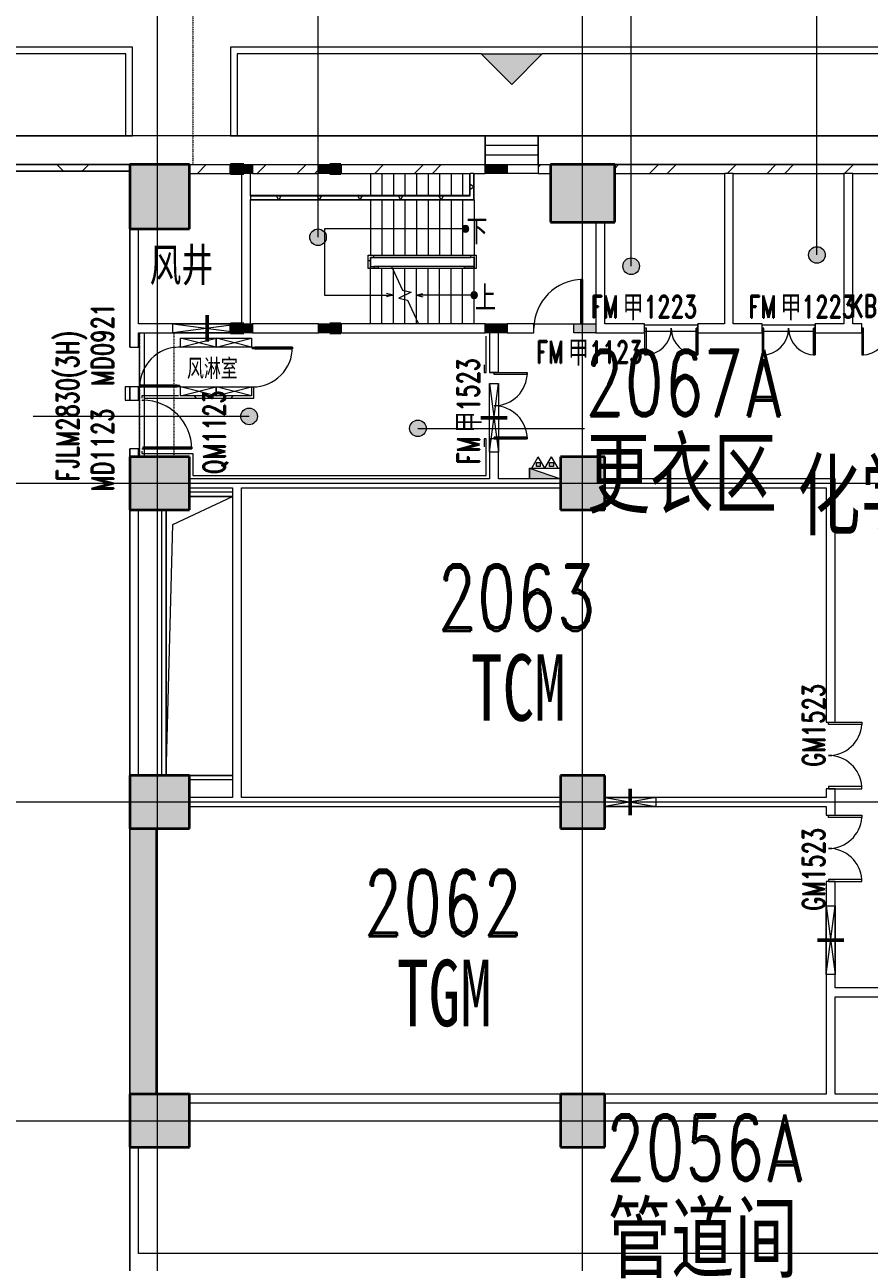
# Model space of a CAD drawing. Header units: millimetres. Extents: x -172041 to 399210, y -31706 to 192400.
# Drawn here: x 241807 to 260870, y 133601 to 161558 of the extents above; entities that cross this region are included whole.
import ezdxf

# ---------------------------------------------------------------- set-up
doc = ezdxf.new("R2010")
doc.units = ezdxf.units.MM
for name, pattern in [('1_1', [2, 1, -1]), ('Dash', [6.35, 3.175, -3.175]), ('划线 1mm', [2, 1, -1]), ('架空线', [3.97, 2.38, -1.59]), ('轴网线', [22.04, 18.38, -1.83, 0, -1.83])]:
    doc.linetypes.add(name, pattern=pattern)
doc.layers.get('0').update_dxf_attribs({"color": 8})
for name, color, linetype, lineweight in [('A-ANNO-NOTE', 8, 'Continuous', 5), ('A-AREA-IDEN', 8, 'Continuous', 9), ('A-DETL', 8, 'Continuous', 18), ('A-DETL-GENF', 8, 'Continuous', 18), ('A-DOOR', 8, 'Continuous', 5), ('A-DOOR-IDEN', 8, 'Continuous', 9), ('A-DOOR-OPNG', 8, 'Continuous', 5), ('A-FLOR', 8, 'Continuous', 5), ('A-FLOR-HRAL', 8, 'Continuous', 5), ('A-GENM', 8, 'Continuous', 5), ('A-GLAZ', 8, 'Continuous', 5), ('A-WALL', 8, 'Continuous', 5), ('A-WALL-FNSH', 8, 'Continuous', 9), ('A-WALL-PATT', 8, 'Continuous', 9), ('G-ANNO-TEXT', 8, 'Continuous', 9), ('I-FURN', 8, 'Continuous', 5), ('M-EQPM', 8, 'Continuous', 5), ('Q-CASE', 8, '1_1', 5), ('S-COLS', 8, 'Continuous', 5), ('S-GRID', 8, 'Continuous', 9), ('S-STRS', 8, 'Continuous', 5), ('S-STRS-MBND', 8, 'Continuous', 5)]:
    doc.layers.add(name, color=color, linetype=linetype, lineweight=lineweight)
doc.styles.add('RomanD', font='romand__.ttf', dxfattribs={"width": 0.7, "height": 1500})
doc.styles.add('RomanD_4', font='romand__.ttf', dxfattribs={"width": 0.7, "height": 500})
doc.styles.add('仿宋', font='', dxfattribs={"width": 0.7, "height": 500})
doc.styles.add('仿宋_2', font='', dxfattribs={"width": 0.7, "height": 1500})
doc.styles.add('仿宋_6', font='', dxfattribs={"width": 0.7, "height": 750})
doc.styles.add('仿宋_8', font='', dxfattribs={"width": 0.7, "height": 400})
doc.styles.add('微软雅黑', font='Microsoft YaHei.ttf', dxfattribs={"width": 0.7, "height": 500})
doc.styles.get('仿宋').set_extended_font_data('FangSong')
doc.styles.get('仿宋_2').set_extended_font_data('FangSong')
doc.styles.get('仿宋_6').set_extended_font_data('FangSong')
doc.styles.get('仿宋_8').set_extended_font_data('FangSong')
pattern_1 = [(45, (-5e-09, 2e-10), (-1060.66, 1060.66), []), (135, (-5e-09, 2e-10), (-1060.66, -1060.66), [])]

# ---------------------------------------------------------------- blocks, each defined once
blk = doc.blocks.new('砼_柱_矩形 - 1000X1200-501527-LAY-2F-1_500-A')
at = {"layer": 'S-COLS', "lineweight": 15, "true_color": 0xc0c0c0}
blk.add_hatch(color=9, dxfattribs=at).paths.add_polyline_path([(-500, -600), (500, -600), (500, 600), (-500, 600), (-500, -100)], flags=0)
at = {"layer": 'S-COLS', "color": 7, "lineweight": 35}
for p, q in [((500, 600), (-500, 600)), ((-500, 600), (-500, -600)), ((500, -600), (500, 600)), ((-500, -600), (500, -600))]:
    blk.add_line(p, q, dxfattribs=at)
blk = doc.blocks.new('X-ST-F3-02-C-001_HLP2_rvt-1-LAY-2F-1_500-A')
at = {"layer": 'S-COLS', "true_color": 0xc0c0c0}
for points in [[(245525, 156950), (245525, 158400), (244175, 158400), (244175, 156950), (244661, 156950)], [(246700, 158200), (246750, 158200), (246750, 158400), (246450, 158400), (246450, 158200)], [(248940, 158200), (248940, 158400), (248690, 158400), (248690, 158200)], [(253675, 157100), (255125, 157100), (255125, 158400), (253675, 158400), (253675, 157480)], [(246450, 154600), (246750, 154600), (246750, 154800), (246450, 154800), (246450, 154764)], [(248690, 154600), (248940, 154600), (248940, 154800), (248690, 154800), (248690, 154734)], [(244175, 150600), (245525, 150600), (245525, 151800), (244175, 151800), (244175, 151324)], [(253900, 150600), (254900, 150600), (254900, 151800), (253900, 151800), (253900, 151100)], [(245525, 143400), (245525, 144600), (244175, 144600), (244175, 143400), (245000, 143400)], [(244175, 136200), (245525, 136200), (245525, 137400), (244175, 137400)]]:
    blk.add_hatch(color=9, dxfattribs=at).paths.add_polyline_path(points, flags=0)
at = {"layer": 'S-COLS', "true_color": 0x808080}
for points in [[(246750, 158200), (246950, 158202), (246950, 158400), (246750, 158400), (246750, 158212)], [(248690, 158200), (248690, 158400), (248440, 158400), (248440, 158200)], [(252450, 158200), (252450, 158400), (252200, 158400), (252200, 158200)], [(252700, 158200), (252700, 158400), (252450, 158400), (252450, 158200)], [(246803, 154600), (246950, 154600), (246950, 154800), (246750, 154800), (246750, 154600)], [(248690, 154600), (248690, 154800), (248440, 154800), (248440, 154600)], [(252450, 154600), (252450, 154800), (252200, 154800), (252200, 154600), (252300, 154600)], [(252450, 154600), (252700, 154600), (252700, 154800), (252450, 154800), (252450, 154630)], [(254200, 154600), (254700, 154600), (254700, 154800), (254200, 154800), (254200, 154656)]]:
    blk.add_hatch(color=8, dxfattribs=at).paths.add_polyline_path(points, flags=0)
at = {"layer": 'S-COLS', "color": 7, "lineweight": 35}
for p, q in [((245525, 158400), (244175, 158400)), ((244175, 158400), (244175, 156950)), ((245525, 156950), (245525, 158400)), ((246750, 158400), (246450, 158400)), ((246450, 158400), (246450, 158200)), ((246750, 158200), (246750, 158400)), ((248940, 158400), (248690, 158400)), ((248690, 158400), (248690, 158200)), ((248940, 158200), (248940, 158400)), ((255125, 158400), (253675, 158400)), ((253675, 158400), (253675, 157100)), ((255125, 157100), (255125, 158400)), ((246450, 158200), (246750, 158200)), ((248690, 158200), (248940, 158200)), ((244175, 156950), (245525, 156950)), ((253675, 157100), (255125, 157100)), ((246750, 154800), (246450, 154800)), ((246450, 154800), (246450, 154600)), ((246750, 154600), (246750, 154800)), ((248940, 154800), (248690, 154800)), ((248690, 154800), (248690, 154600)), ((248940, 154600), (248940, 154800)), ((246450, 154600), (246750, 154600)), ((248690, 154600), (248940, 154600)), ((245525, 151800), (244175, 151800)), ((244175, 151800), (244175, 150600)), ((245525, 150600), (245525, 151800)), ((254900, 151800), (253900, 151800)), ((253900, 151800), (253900, 150600)), ((254900, 150600), (254900, 151800)), ((244175, 150600), (245525, 150600)), ((253900, 150600), (254900, 150600)), ((245525, 144600), (244175, 144600)), ((244175, 144600), (244175, 143400)), ((245525, 143400), (245525, 144600)), ((244175, 143400), (245525, 143400)), ((245525, 137400), (244175, 137400)), ((244175, 137400), (244175, 136200)), ((245525, 136200), (245525, 137400)), ((244175, 136200), (245525, 136200))]:
    blk.add_line(p, q, dxfattribs=at)
at = {"layer": 'S-COLS', "color": 7, "lineweight": 15}
for p, q in [((246750, 158400), (246950, 158400)), ((246950, 158400), (246950, 158200)), ((248440, 158400), (248690, 158400)), ((248440, 158200), (248440, 158400)), ((252200, 158200), (252200, 158400)), ((252200, 158400), (252450, 158400)), ((252450, 158400), (252700, 158400)), ((252450, 158200), (252450, 158400)), ((252700, 158400), (252700, 158200)), ((246950, 158200), (246750, 158200)), ((248690, 158200), (248440, 158200)), ((252450, 158200), (252200, 158200)), ((252700, 158200), (252450, 158200)), ((246750, 154800), (246950, 154800)), ((246950, 154800), (246950, 154600)), ((248440, 154800), (248690, 154800)), ((248440, 154600), (248440, 154800)), ((252200, 154600), (252200, 154800)), ((252200, 154800), (252450, 154800)), ((252450, 154800), (252700, 154800)), ((252450, 154600), (252450, 154800)), ((252700, 154800), (252700, 154600)), ((254200, 154800), (254700, 154800)), ((254200, 154600), (254200, 154800)), ((254700, 154800), (254700, 154600)), ((246950, 154600), (246750, 154600)), ((248690, 154600), (248440, 154600)), ((252450, 154600), (252200, 154600)), ((252700, 154600), (252450, 154600)), ((254700, 154600), (254200, 154600))]:
    blk.add_line(p, q, dxfattribs=at)
at = {"lineweight": 15}
for p in [(254400, 144000), (254400, 136800)]:
    blk.add_blockref('砼_柱_矩形 - 1000X1200-501527-LAY-2F-1_500-A', p, dxfattribs=at)
blk = doc.blocks.new('栏杆扶手 - 栏杆扶手-1430946-LAY-2F-1_500-A')
at = {"layer": 'A-FLOR-HRAL', "lineweight": 15}
for p, q in [((250087, 156100), (249787, 156100)), ((250110, 156050), (249787, 156050))]:
    blk.add_line(p, q, dxfattribs=at)
blk = doc.blocks.new('顶部扶栏类型 - 顶部扶栏_内部_-1430954-LAY-2F-1_500-A')
at = {"layer": 'A-FLOR-HRAL', "lineweight": 15}
for p, q in [((249560, 156225), (249560, 156350)), ((249560, 156350), (249685, 156350)), ((249610, 156300), (249610, 156225)), ((249685, 156300), (249610, 156300)), ((249685, 156300), (249685, 156350)), ((249685, 156350), (251875, 156350)), ((251875, 156300), (249685, 156300)), ((251875, 156300), (251875, 156350)), ((251875, 156350), (252000, 156350)), ((251950, 156300), (251875, 156300)), ((251950, 156225), (251950, 156300)), ((252000, 156350), (252000, 156225)), ((249560, 156175), (249560, 156225)), ((249610, 156225), (249560, 156225)), ((249560, 156050), (249560, 156175)), ((249685, 156050), (249560, 156050)), ((249610, 156225), (249610, 156175)), ((249610, 156175), (249610, 156100)), ((249610, 156100), (249685, 156100)), ((249685, 156100), (249787, 156100)), ((249685, 156100), (249685, 156050)), ((249787, 156050), (249685, 156050)), ((249787, 156100), (249787, 156050)), ((251950, 156100), (251950, 156225)), ((252000, 156050), (251950, 156050)), ((252000, 156225), (252000, 156050))]:
    blk.add_line(p, q, dxfattribs=at)
blk = doc.blocks.new('顶部扶栏类型 - 顶部扶栏_内部_-V31-LAY-2F-1_500-A')
at = {"layer": 'A-FLOR-HRAL', "lineweight": 15}
for p, q in [((249560, 156350), (249685, 156350)), ((249560, 156225), (249560, 156350)), ((249610, 156300), (249685, 156300)), ((249610, 156225), (249610, 156300)), ((249685, 156350), (251875, 156350)), ((249685, 156300), (251875, 156300)), ((251875, 156350), (252000, 156350)), ((251950, 156325), (251950, 156225)), ((252000, 156350), (252000, 156225)), ((249560, 156175), (249560, 156225)), ((249560, 156050), (249560, 156175)), ((249685, 156050), (249560, 156050)), ((249610, 156175), (249610, 156225)), ((249610, 156075), (249610, 156175)), ((249787, 156100), (249685, 156100)), ((249787, 156050), (249685, 156050)), ((251950, 156225), (251950, 156100)), ((252000, 156050), (251950, 156050)), ((252000, 156225), (252000, 156050))]:
    blk.add_line(p, q, dxfattribs=at)
blk = doc.blocks.new('顶部扶栏类型 - 顶部扶栏_内部_-1431006-LAY-2F-1_500-A')
at = {"layer": 'A-FLOR-HRAL', "lineweight": 15}
for p, q in [((251730, 156050), (251730, 156100)), ((251730, 156100), (251950, 156100)), ((251950, 156050), (251730, 156050)), ((251950, 156100), (251950, 156050))]:
    blk.add_line(p, q, dxfattribs=at)
blk = doc.blocks.new('顶部扶栏类型 - 顶部扶栏_内部_-V32-LAY-2F-1_500-A')
at = {"layer": 'A-FLOR-HRAL', "lineweight": 15}
for p, q in [((250087, 156100), (250110, 156050)), ((251950, 156100), (250087, 156100)), ((251950, 156050), (250110, 156050)), ((251950, 156050), (251950, 156100))]:
    blk.add_line(p, q, dxfattribs=at)
blk = doc.blocks.new('上楼梯路径-B - 顺砌剖面-V78-LAY-2F-1_500-A')
at = {"layer": 'A-DETL-GENF', "true_color": 0x808080}
blk.add_hatch(color=8, dxfattribs=at).paths.add_polyline_path([(19, 160), (53, 179), (72, 213), (72, 242), (65, 270), (38, 297), (0, 307), (-37, 297), (-65, 270), (-75, 232), (-65, 200), (-53, 179), (-19, 160), (0, 160)], flags=0)
at = {"layer": 'A-DETL-GENF'}
for p, q in [((-1300, 232), (-1155, 271)), ((-79, 232), (-1300, 232)), ((-1300, 232), (-1155, 193)), ((53, 232), (-70, 232))]:
    blk.add_line(p, q, dxfattribs=at)
for start, end in [(360, 180), (180, 360)]:
    blk.add_arc((0, 232), 75, start, end, dxfattribs=at)
blk = doc.blocks.new('下楼梯路径-D - 顺砌剖面-1884693-LAY-2F-1_500-A')
at = {"layer": 'A-DETL-GENF', "true_color": 0x808080}
blk.add_hatch(color=8, dxfattribs=at).paths.add_polyline_path([(671, 1236), (634, 1226), (605, 1194), (599, 1180), (605, 1127), (606, 1123), (634, 1096), (671, 1086), (704, 1096), (724, 1108), (736, 1123), (746, 1161), (736, 1198), (709, 1226), (691, 1231)], flags=0)
at = {"layer": 'A-DETL-GENF'}
for p, q in [((599, 1161), (-2515, 1161)), ((-2515, 1161), (-2515, -339)), ((671, 1161), (599, 1161)), ((-2515, -339), (-964, -339)), ((-964, -339), (-1109, -300)), ((-964, -339), (-1109, -378))]:
    blk.add_line(p, q, dxfattribs=at)
for start, end in [(0, 180), (180, 360)]:
    blk.add_arc((671, 1161), 75, start, end, dxfattribs=at)
blk = doc.blocks.new('AR-F3-00-STA-001_HLP2_rvt-1-LAY-2F-1_500-A')
at = {"layer": 'S-STRS', "lineweight": 15}
for p, q in [((249610, 158200), (249610, 157700)), ((249870, 158200), (249870, 157700)), ((250130, 158200), (250130, 157700)), ((250390, 158200), (250390, 157700)), ((250650, 158200), (250650, 157700)), ((250910, 158200), (250910, 157700)), ((251170, 158200), (251170, 157700)), ((251430, 158200), (251430, 157700)), ((251690, 158200), (251690, 157700)), ((249610, 157600), (249610, 156350)), ((249870, 157600), (249870, 156350)), ((250130, 157600), (250130, 156350)), ((250390, 157600), (250390, 156350)), ((250650, 157600), (250650, 156350)), ((250910, 157600), (250910, 156350)), ((251170, 157600), (251170, 156350)), ((251430, 157600), (251430, 156350)), ((251690, 157600), (251690, 156983)), ((251950, 157600), (251950, 156350)), ((251690, 156983), (251690, 156917)), ((251690, 156917), (251690, 156350)), ((249610, 154800), (249610, 156050)), ((249870, 154800), (249870, 156050)), ((250130, 156008), (250130, 156050)), ((250130, 154800), (250130, 156008)), ((250390, 155550), (250390, 156050)), ((250650, 154892), (250650, 156050)), ((250910, 154800), (250910, 156050)), ((251170, 154800), (251170, 156050)), ((251430, 154800), (251430, 156050)), ((251690, 154800), (251690, 156050)), ((251950, 155525), (251950, 156050)), ((250390, 155450), (250390, 155550)), ((250390, 155350), (250390, 155450)), ((251950, 155383), (251950, 155525)), ((250390, 154800), (250390, 155350)), ((251950, 154800), (251950, 155378)), ((250650, 154800), (250650, 154892)), ((253300, 154800), (254200, 154800))]:
    blk.add_line(p, q, dxfattribs=at)
at = {"layer": 'S-STRS', "linetype": '架空线', "lineweight": 15}
for p, q in [((249610, 158200), (249610, 157700)), ((249870, 158200), (249870, 157700)), ((250130, 158200), (250130, 157700)), ((250390, 158200), (250390, 157700)), ((250650, 158200), (250650, 157700)), ((250910, 158200), (250910, 157700)), ((251170, 158200), (251170, 157700)), ((251430, 158200), (251430, 157700)), ((251690, 158200), (251690, 157700)), ((249610, 157600), (249610, 156350)), ((249870, 157600), (249870, 156350)), ((250130, 157600), (250130, 156350)), ((250390, 157600), (250390, 156350)), ((250650, 157600), (250650, 156350)), ((250910, 157600), (250910, 156350)), ((251170, 157600), (251170, 156350)), ((251430, 157600), (251430, 156350)), ((251690, 157600), (251690, 156983)), ((251950, 157600), (251950, 156350)), ((251690, 156983), (251690, 156917)), ((251690, 156917), (251690, 156350)), ((249610, 154800), (249610, 156050)), ((249870, 154800), (249870, 156050)), ((250130, 156008), (250130, 156050)), ((250130, 154800), (250130, 156008)), ((250390, 155550), (250390, 156050)), ((250650, 154892), (250650, 156050)), ((250910, 154800), (250910, 156050)), ((251170, 154800), (251170, 156050)), ((251430, 154800), (251430, 156050)), ((251690, 154800), (251690, 156050)), ((251950, 155525), (251950, 156050)), ((250390, 155450), (250390, 155550)), ((250390, 155350), (250390, 155450)), ((251950, 155383), (251950, 155525)), ((250390, 154800), (250390, 155350)), ((251950, 154800), (251950, 155378)), ((250650, 154800), (250650, 154892))]:
    blk.add_line(p, q, dxfattribs=at)
at = {"layer": 'S-STRS-MBND', "lineweight": 15}
for p, q in [((250110, 156050), (250337, 155563)), ((250532, 155516), (250248, 155384)), ((250337, 155563), (250532, 155516)), ((250248, 155384), (250443, 155337)), ((250443, 155337), (250693, 154800))]:
    blk.add_line(p, q, dxfattribs=at)
at = {"lineweight": 15}
for name, p in [('下楼梯路径-D - 顺砌剖面-1884693-LAY-2F-1_500-A', (251085, 155789)), ('上楼梯路径-B - 顺砌剖面-V78-LAY-2F-1_500-A', (251950, 155218))]:
    blk.add_blockref(name, p, dxfattribs=at)
at = {"color": 163, "lineweight": 15, "true_color": 0x667fcc}
for name in ['顶部扶栏类型 - 顶部扶栏_内部_-1430954-LAY-2F-1_500-A', '顶部扶栏类型 - 顶部扶栏_内部_-V31-LAY-2F-1_500-A', '栏杆扶手 - 栏杆扶手-1430946-LAY-2F-1_500-A', '顶部扶栏类型 - 顶部扶栏_内部_-V32-LAY-2F-1_500-A', '顶部扶栏类型 - 顶部扶栏_内部_-1431006-LAY-2F-1_500-A']:
    blk.add_blockref(name, (0, 0), dxfattribs=at)
at = {"layer": 'A-ANNO-NOTE', "color": 7, "lineweight": 15, "char_height": 500, "width": 673.42, "attachment_point": 1, "style": '仿宋'}
for s, insert in [('\\f仿宋|b0|i0|c134|p49|;\\W.7;下', (251778, 157153)), ('\\f仿宋|b0|i0|c134|p49|;\\W.7;上', (251971, 155653))]:
    blk.add_mtext(s, dxfattribs=dict(at, insert=insert))
blk = doc.blocks.new('X-AR-F3-00-W-003_HLP2_rvt-1-LAY-2F-1_500-A')
at = {"layer": 'A-DETL', "color": 254, "linetype": 'Dash', "lineweight": 5, "true_color": 0xdddddd}
for p in [(245600, 171400), (236800, 158400)]:
    blk.add_line(p, (245600, 158400), dxfattribs=at)
blk = doc.blocks.new('混凝土雨棚1 - 混凝土雨棚-300mm-2000 2-4311649-LAY-2F-1_500-A')
at = {"layer": 'Q-CASE'}
for p, q in [((10963, 2000), (-10963, 2000)), ((-10963, 2000), (-10963, 0)), ((10963, 0), (10963, 2000))]:
    blk.add_line(p, q, dxfattribs=at)
at = {"layer": 'Q-CASE', "linetype": 'Continuous'}
for p, q in [((10963, 2000), (-10963, 2000)), ((-10963, 2000), (-10963, 0)), ((10963, 0), (10963, 2000)), ((-5302, 1850), (-10813, 1850)), ((-10813, 1850), (-10813, 0)), ((10813, 1850), (-3923, 1850)), ((10813, 0), (10813, 1850)), ((-10963, 0), (10963, 0))]:
    blk.add_line(p, q, dxfattribs=at)
blk = doc.blocks.new('双扇平开防火门_带观察窗 - FM甲1223-4642656-LAY-2F-1_500-A')
at = {"layer": 'A-DOOR'}
for p, q in [((-600, 0), (-600, 600)), ((-600, 600), (-560, 600)), ((-600, 600), (-600, 400)), ((-560, 600), (-600, 600)), ((-560, 600), (-560, 0)), ((-560, 400), (-560, 600)), ((600, 600), (560, 600)), ((560, 600), (560, 0)), ((600, 600), (560, 600)), ((560, 600), (560, 400)), ((600, 0), (600, 600)), ((600, 400), (600, 600)), ((-600, 400), (-600, 200)), ((-560, 200), (-560, 400)), ((560, 400), (560, 200)), ((600, 200), (600, 400)), ((-600, 200), (-600, 0)), ((-560, 0), (-600, 0)), ((-600, 0), (-560, 0)), ((-560, 0), (-560, 200)), ((560, 200), (560, 0)), ((560, 0), (600, 0)), ((560, 0), (600, 0)), ((600, 0), (600, 200))]:
    blk.add_line(p, q, dxfattribs=at)
for centre, start, end in [((-600, 0), 0, 90), ((600, 0), 90, 180)]:
    blk.add_arc(centre, 600, start, end, dxfattribs=at)
at = {"layer": 'A-DOOR-OPNG'}
for p, q in [((-600, 100), (-600, -100)), ((-600, 70), (600, 70)), ((600, 100), (600, -100)), ((-600, -70), (600, -70))]:
    blk.add_line(p, q, dxfattribs=at)
blk = doc.blocks.new('双扇平开防火门_带观察窗 - KBM1223-4795271-LAY-2F-1_500-A')
at = {"layer": 'A-DOOR'}
for p, q in [((-600, 0), (-600, 600)), ((-600, 600), (-560, 600)), ((-600, 600), (-600, 400)), ((-560, 600), (-600, 600)), ((-560, 600), (-560, 0)), ((-560, 400), (-560, 600)), ((600, 600), (560, 600)), ((560, 600), (560, 0)), ((600, 600), (560, 600)), ((560, 600), (560, 400)), ((600, 0), (600, 600)), ((600, 400), (600, 600)), ((-600, 400), (-600, 200)), ((-560, 200), (-560, 400)), ((560, 400), (560, 200)), ((600, 200), (600, 400)), ((-600, 200), (-600, 0)), ((-560, 0), (-600, 0)), ((-600, 0), (-560, 0)), ((-560, 0), (-560, 200)), ((560, 200), (560, 0)), ((560, 0), (600, 0)), ((560, 0), (600, 0)), ((600, 0), (600, 200))]:
    blk.add_line(p, q, dxfattribs=at)
for centre, start, end in [((-600, 0), 0, 90), ((600, 0), 90, 180)]:
    blk.add_arc(centre, 600, start, end, dxfattribs=at)
at = {"layer": 'A-DOOR-OPNG'}
for p, q in [((-600, 100), (-600, -100)), ((600, 100), (600, -100))]:
    blk.add_line(p, q, dxfattribs=at)
blk = doc.blocks.new('单扇平开防火门_带观察窗 - FM甲1123-4703358-LAY-2F-1_500-A')
at = {"layer": 'A-DOOR'}
for p, q in [((550, 1100), (510, 1100)), ((510, 1100), (510, 100)), ((510, 1100), (550, 1100)), ((510, 900), (510, 1100)), ((510, 700), (510, 900)), ((550, 100), (550, 1100)), ((550, 1100), (550, 900)), ((550, 900), (550, 700)), ((510, 100), (510, 700)), ((550, 700), (550, 100))]:
    blk.add_line(p, q, dxfattribs=at)
blk.add_arc((550, 0), 1100, 90, 180, dxfattribs=at)
at = {"layer": 'A-DOOR-OPNG'}
blk.add_line((-550, -100), (-550, 100), dxfattribs=at)
blk = doc.blocks.new('双扇平开防火门_带观察窗 - FM甲1523-4643333-LAY-2F-1_500-A')
at = {"layer": 'A-DOOR'}
for p, q in [((-710, 0), (-750, 0)), ((-750, 0), (-750, -750)), ((-750, 0), (-710, 0)), ((-750, -350), (-750, 0)), ((-710, -750), (-710, 0)), ((-710, 0), (-710, -350)), ((710, -750), (710, 0)), ((710, 0), (750, 0)), ((750, 0), (750, -750)), ((710, 0), (750, 0)), ((710, -350), (710, 0)), ((750, 0), (750, -350)), ((-750, -550), (-750, -350)), ((-750, -750), (-750, -550)), ((-710, -350), (-710, -550)), ((-710, -550), (-710, -750)), ((710, -550), (710, -350)), ((710, -750), (710, -550)), ((750, -350), (750, -550)), ((750, -550), (750, -750)), ((-750, -750), (-710, -750)), ((-710, -750), (-750, -750)), ((750, -750), (710, -750)), ((750, -750), (710, -750))]:
    blk.add_line(p, q, dxfattribs=at)
for centre, start, end in [((-750, 0), 270, 360), ((750, 0), 180, 270)]:
    blk.add_arc(centre, 750, start, end, dxfattribs=at)
at = {"layer": 'A-DOOR-OPNG'}
for p, q in [((-750, -100), (-750, 100)), ((750, -100), (750, 100))]:
    blk.add_line(p, q, dxfattribs=at)
blk = doc.blocks.new('双扇平开门1 - GM1523-4718479-LAY-2F-1_500-A')
at = {"layer": 'A-DOOR'}
for p, q in [((-750, 700), (-700, 700)), ((-750, -50), (-750, 700)), ((-700, 700), (-700, -50)), ((700, 700), (700, -50)), ((750, 700), (700, 700)), ((750, -50), (750, 700)), ((-700, -50), (-750, -50)), ((700, -50), (750, -50))]:
    blk.add_line(p, q, dxfattribs=at)
for centre, start, end in [((-750, -50), 0, 86.1859), ((750, -50), 93.8141, 180)]:
    blk.add_arc(centre, 752, start, end, dxfattribs=at)
blk = doc.blocks.new('单扇窗 - XPYC1212-4534986-LAY-2F-1_500-A')
at = {"layer": 'A-GLAZ'}
for p, q in [((100, 330), (-600, 330)), ((-600, 330), (-600, -320)), ((600, -320), (600, 330)), ((600, 113), (-600, 113)), ((-600, -103), (600, -103)), ((-600, -320), (600, -320))]:
    blk.add_line(p, q, dxfattribs=at)
blk = doc.blocks.new('楼板洞口-A - F01-翻边100-4495548-LAY-2F-1_500-A')
at = {"layer": 'A-GENM'}
for p, q in [((150, 5670), (1500, 6300)), ((1500, 6400), (525, 6400)), ((525, 6300), (1500, 6300)), ((1500, 6300), (525, 6300)), ((-100, 0), (-100, 6000)), ((0, 0), (0, 6000)), ((0, 6000), (0, 0)), ((0, 0), (150, 5670)), ((1500, 0), (525, 0)), ((525, 0), (1500, 0)), ((1500, -100), (525, -100))]:
    blk.add_line(p, q, dxfattribs=at)
blk = doc.blocks.new('双扇平开门1 - GM1523-4718480-LAY-2F-1_500-A')
at = {"layer": 'A-DOOR'}
for p, q in [((-700, 50), (-750, 50)), ((-750, 50), (-750, -700)), ((-700, -700), (-700, 50)), ((700, 50), (750, 50)), ((700, -700), (700, 50)), ((750, 50), (750, -700)), ((-750, -700), (-700, -700)), ((750, -700), (700, -700))]:
    blk.add_line(p, q, dxfattribs=at)
for centre, start, end in [((-750, 50), 273.8141, 0), ((750, 50), 180, 266.1859)]:
    blk.add_arc(centre, 752, start, end, dxfattribs=at)
blk = doc.blocks.new('混凝土雨棚1 - 混凝土雨棚-300mm-2000 2-4311660-LAY-2F-1_500-A')
at = {"layer": 'Q-CASE'}
for p, q in [((1750, 2000), (-1750, 2000)), ((-1750, 2000), (-1750, 0)), ((1750, 0), (1750, 2000))]:
    blk.add_line(p, q, dxfattribs=at)
at = {"layer": 'Q-CASE', "linetype": 'Continuous'}
for p, q in [((1750, 2000), (-1750, 2000)), ((-1750, 2000), (-1750, 0)), ((1750, 0), (1750, 2000)), ((1600, 1850), (-1600, 1850)), ((-1600, 1850), (-1600, 0)), ((1600, 0), (1600, 1850)), ((-1750, 0), (1750, 0))]:
    blk.add_line(p, q, dxfattribs=at)
blk = doc.blocks.new('室内消火栓箱_带灭火器__左右式_ - SG24D65-P-V61-LAY-2F-1_500-A')
at = {"layer": 'A-DETL-GENF', "lineweight": 5}
h = blk.add_hatch(color=256, dxfattribs=at)
h.paths.add_polyline_path([(-105, 280), (-105, 370), (-195, 370), (-195, 280)], flags=0)
h.paths.add_polyline_path([(195, 280), (195, 370), (105, 370), (105, 280)], flags=0)
blk.add_hatch(color=256, dxfattribs=at).paths.add_polyline_path([(-350, 0), (350, 0), (-350, 240), (-350, 24)], flags=0)
for p, q in [((-300, 240), (-150, 500)), ((-195, 370), (-105, 370)), ((-195, 280), (-195, 370)), ((-105, 280), (-195, 280)), ((0, 240), (-150, 500)), ((-105, 370), (-105, 280)), ((0, 240), (150, 500)), ((105, 280), (105, 370)), ((105, 370), (195, 370)), ((195, 280), (105, 280)), ((300, 240), (150, 500)), ((195, 370), (195, 280)), ((-350, 240), (350, 240)), ((-350, 240), (350, 0)), ((-350, 240), (-350, 0)), ((-350, 240), (350, 0)), ((-350, 0), (-350, 240)), ((350, 0), (-350, 0)), ((350, 0), (-350, 0))]:
    blk.add_line(p, q, dxfattribs=at)
blk = doc.blocks.new('文件柜 - 风淋-4100815-LAY-2F-1_500-A')
at = {"layer": 'I-FURN', "color": 7}
for p, q in [((-100, -400), (100, 400)), ((-100, 400), (100, -400)), ((-100, -400), (-100, 400)), ((-100, 400), (100, 400)), ((100, 400), (100, -400)), ((100, -400), (-100, -400))]:
    blk.add_line(p, q, dxfattribs=at)
blk = doc.blocks.new('单扇平开防火门_带观察窗 - QM0921-4742574-LAY-2F-1_500-A')
at = {"layer": 'A-DOOR'}
for p, q in [((410, -900), (410, 0)), ((410, 0), (450, 0)), ((450, 0), (450, -900)), ((410, -50), (410, -500)), ((450, -500), (450, -50)), ((410, -500), (410, -700)), ((450, -700), (450, -500)), ((410, -700), (410, -900)), ((450, -900), (450, -700)), ((450, -900), (410, -900)), ((410, -900), (450, -900))]:
    blk.add_line(p, q, dxfattribs=at)
blk.add_arc((450, 0), 900, 180, 270, dxfattribs=at)
at = {"layer": 'A-DOOR-OPNG'}
for p, q in [((-450, 25), (-450, -25)), ((450, 24), (450, -25))]:
    blk.add_line(p, q, dxfattribs=at)
blk = doc.blocks.new('矩形墙洞-D - F01-4899607-LAY-2F-1_500-A')
at = {"layer": 'A-GENM', "color": 7, "lineweight": 50}
blk.add_line((125, 300), (125, -300), dxfattribs=at)
at = {"layer": 'A-GENM'}
for p, q in [((-650, -100), (-650, 100)), ((-650, 100), (900, 100)), ((900, -100), (-650, 100)), ((-650, -100), (900, 100)), ((900, 100), (900, -100)), ((900, -100), (-650, -100))]:
    blk.add_line(p, q, dxfattribs=at)
blk = doc.blocks.new('矩形墙洞-D - F01-4899648-LAY-2F-1_500-A')
at = {"layer": 'A-GENM', "color": 7, "lineweight": 50}
blk.add_line((125, 300), (125, -300), dxfattribs=at)
at = {"layer": 'A-GENM'}
for p, q in [((-450, -100), (-450, 100)), ((-450, 100), (700, 100)), ((700, -100), (-450, 100)), ((-450, -100), (700, 100)), ((700, 100), (700, -100)), ((700, -100), (-450, -100))]:
    blk.add_line(p, q, dxfattribs=at)
blk = doc.blocks.new('电梯卷帘门 - FJLM2830_3H_-4966115-LAY-2F-1_500-A')
at = {"layer": 'A-DOOR', "linetype": '划线 1mm'}
for p, q in [((-1400, 1050), (1400, 1050)), ((-1400, 275), (-1400, 1050)), ((-1400, 275), (1400, 275))]:
    blk.add_line(p, q, dxfattribs=at)
at = {"layer": 'A-DOOR'}
for p, q in [((-1400, 275), (-1400, 375)), ((-1400, 375), (1400, 375)), ((1400, 275), (-1400, 275))]:
    blk.add_line(p, q, dxfattribs=at)
blk = doc.blocks.new('单扇平开防火门_带观察窗 - QM1123-4703576-LAY-2F-1_500-A')
at = {"layer": 'A-DOOR'}
for p, q in [((550, 1100), (510, 1100)), ((510, 1100), (510, 0)), ((510, 1100), (550, 1100)), ((510, 900), (510, 1100)), ((510, 700), (510, 900)), ((550, 0), (550, 1100)), ((550, 1100), (550, 900)), ((550, 900), (550, 700)), ((510, 50), (510, 700)), ((550, 700), (550, 50)), ((510, 0), (550, 0))]:
    blk.add_line(p, q, dxfattribs=at)
blk.add_arc((550, 0), 1100, 90, 180, dxfattribs=at)
at = {"layer": 'A-DOOR-OPNG'}
for p, q in [((-550, -25), (-550, 25)), ((550, -24), (550, 25))]:
    blk.add_line(p, q, dxfattribs=at)

msp = doc.modelspace()

# ---------------------------------------------------------------- hatches: boundary and pattern name
at = {"layer": 'A-ANNO-NOTE'}
msp.add_hatch(color=256, dxfattribs=at).paths.add_polyline_path([(252800, 160210.7), (253489.3, 160900), (252110.7, 160900), (252200, 160810.7)], flags=0)
at = {"layer": 'A-AREA-IDEN', "lineweight": 18}
h = msp.add_hatch(color=256, dxfattribs=at)
edge = h.paths.add_edge_path(flags=0)
edge.add_arc((248426.7, 156758.2), 187.5, 0, 360)
h = msp.add_hatch(color=256, dxfattribs=at)
edge = h.paths.add_edge_path(flags=0)
edge.add_arc((255495.7, 156103.3), 187.5, 0, 360)
h = msp.add_hatch(color=256, dxfattribs=at)
edge = h.paths.add_edge_path(flags=0)
edge.add_arc((259688.9, 156357.3), 187.5, 0, 360)
h = msp.add_hatch(color=256, dxfattribs=at)
edge = h.paths.add_edge_path(flags=0)
edge.add_arc((246871.5, 152711.1), 187.5, 0, 360)
h = msp.add_hatch(color=256, dxfattribs=at)
edge = h.paths.add_edge_path(flags=0)
edge.add_arc((250682.2, 152440.7), 187.5, 0, 360)
at = {"layer": 'A-WALL-PATT', "lineweight": 5}
h = msp.add_hatch(dxfattribs=at)
h.set_pattern_fill('FP_12', color=256, style=0, pattern_type=2)
h.set_pattern_definition(pattern_1)
h.paths.add_polyline_path([(1450, 158250), (6700, 158254), (6700, 158400), (1450, 158400), (1450, 158250.8)], flags=0)
h.paths.add_polyline_path([(78700, 158250), (78700, 158400), (72500, 158400), (72500, 158250)], flags=0)
h.paths.add_polyline_path([(241056.2, 158250), (244175, 158250), (244175, 158400), (238100, 158396.3), (238100, 158250)], flags=0)
h.paths.add_polyline_path([(82432.8, 158250), (85900, 158250), (85900, 158399), (79700, 158400), (79700, 158250)], flags=0)
h.paths.add_polyline_path([(71500, 158250), (71500, 158400), (65300, 158400), (65300, 158250), (68012.5, 158250)], flags=0)
h.paths.add_polyline_path([(86900, 158250), (93100, 158250), (93100, 158400), (86900, 158400), (86900, 158303.3)], flags=0)
h.paths.add_polyline_path([(237100, 158250), (237100, 158400), (230900, 158400), (230900, 158250), (233846.1, 158250)], flags=0)
h.paths.add_polyline_path([(94100, 158250), (100300, 158250), (100300, 158400), (94100, 158400), (94100, 158307.8)], flags=0)
h.paths.add_polyline_path([(7700, 158250), (13900, 158250), (13900, 158400), (7700, 158400), (7700, 158254.6)], flags=0)
h.paths.add_polyline_path([(229900, 158250), (229900, 158399), (223700, 158400), (223700, 158250), (226635.9, 158250)], flags=0)
h.paths.add_polyline_path([(101300, 158250), (107500, 158250), (107500, 158400), (101300, 158400), (101300, 158312.2)], flags=0)
h.paths.add_polyline_path([(108500, 158250), (114700, 158250), (114700, 158399), (108500, 158400), (108500, 158316.6)], flags=0)
h.paths.add_polyline_path([(64300, 158250), (64300, 158400), (58100, 158400), (58100, 158250), (60802.3, 158250)], flags=0)
h.paths.add_polyline_path([(222700, 158250), (222700, 158400), (216500, 158400), (216500, 158250)], flags=0)
h.paths.add_polyline_path([(215500, 158250), (215500, 158400), (209300, 158400), (209300, 158250), (212215.6, 158250)], flags=0)
h.paths.add_polyline_path([(14900, 158250), (21100, 158250), (21100, 158400), (14900, 158400), (14900, 158259.1)], flags=0)
h.paths.add_polyline_path([(115700, 158250), (121900, 158250), (121900, 158400), (115700, 158400), (115700, 158321)], flags=0)
h.paths.add_polyline_path([(122900, 158250), (129100, 158250), (129100, 158400), (122900, 158400), (122900, 158325.5)], flags=0)
h.paths.add_polyline_path([(130100, 158250), (136300, 158250), (136300, 158400), (130100, 158400), (130100, 158329.9)], flags=0)
h.paths.add_polyline_path([(57100, 158250), (57100, 158399), (50900, 158400), (50900, 158250), (55394.7, 158250)], flags=0)
h.paths.add_polyline_path([(22100, 158250), (28300, 158250), (28300, 158400), (22100, 158400), (22100, 158263.5)], flags=0)
h.paths.add_polyline_path([(208300, 158250), (208300, 158400), (202100, 158400), (202100, 158250)], flags=0)
h.paths.add_polyline_path([(201100, 158250), (201100, 158399), (194900, 158400), (194900, 158250), (198060.4, 158250)], flags=0)
h.paths.add_polyline_path([(29300, 158250), (35500, 158250), (35500, 158400), (29300, 158400), (29300, 158267.9)], flags=0)
h.paths.add_polyline_path([(36500, 158250), (42700, 158250), (42700, 158400), (36500, 158400), (36500, 158272.3)], flags=0)
h.paths.add_polyline_path([(193900, 158250), (193900, 158400), (187700, 158400), (187700, 158250)], flags=0)
h.paths.add_polyline_path([(186700, 158250), (186700, 158400), (180500, 158400), (180500, 158250), (183375, 158250)], flags=0)
h.paths.add_polyline_path([(137300, 158250), (143500, 158250), (143500, 158399), (137300, 158400), (137300, 158334.3)], flags=0)
h.paths.add_polyline_path([(179500, 158250), (179500, 158400), (173300, 158400), (173300, 158250), (176164.8, 158250)], flags=0)
h.paths.add_polyline_path([(144500, 158250), (150700, 158250), (150700, 158400), (144500, 158400), (144500, 158338.7)], flags=0)
h.paths.add_polyline_path([(151700, 158250), (157900, 158250), (157900, 158400), (151700, 158400), (151700, 158343.2)], flags=0)
h.paths.add_polyline_path([(170769.3, 158250), (172300, 158250), (172300, 158399), (166100, 158400), (166100, 158250), (168954.7, 158250)], flags=0)
h.paths.add_polyline_path([(158900, 158250), (165100, 158250), (165100, 158400), (158900, 158400), (158900, 158347.6)], flags=0)
h.paths.add_polyline_path([(49900, 158250), (49900, 158400), (43700, 158400), (43700, 158250)], flags=0)
h = msp.add_hatch(dxfattribs=at)
h.set_pattern_fill('FP_10', color=256, style=0, pattern_type=2)
h.set_pattern_definition([(45, (-5e-09, 2e-10), (-1325.825, 1325.825), []), (45, (-5e-09, 400), (-1325.825, 1325.825), []), (45, (-5e-09, 1300), (-1325.825, 1325.825), [1875, -625])])
h.paths.add_polyline_path([(267200, 158200), (267200, 158400), (264725, 158400), (264725, 158200), (266505.6, 158200)], flags=0)
h.paths.add_polyline_path([(246950, 158200), (248440, 158200), (248440, 158400), (246950, 158400), (246950, 158201.9)], flags=0)
h.paths.add_polyline_path([(245525, 158200), (246450, 158200), (246450, 158400), (245525, 158400), (245525, 158250)], flags=0)
h.paths.add_polyline_path([(253675, 158200), (253675, 158400), (253400, 158400), (253400, 158200)], flags=0)
h.paths.add_polyline_path([(257800, 158200), (263275, 158200), (263275, 158400), (255125, 158400), (255125, 158200), (257600, 158200)], flags=0)
h.paths.add_polyline_path([(251941, 158200), (252200, 158200), (252200, 158400), (248940, 158400), (248940, 158200), (251859, 158200)], flags=0)
h = msp.add_hatch(dxfattribs=at)
h.set_pattern_fill('FP_15', color=256, angle=180, style=0, pattern_type=2)
h.set_pattern_definition([(90, (251950, 157900), (-793.75, 5e-14), []), (150, (251950, 157900), (-396.9, -687.4), []), (210, (251950, 157900), (396.9, -687.4), [])])
h.paths.add_polyline_path([(251941, 157609), (251941, 158200), (251859, 158200), (251859, 157609), (251871.5, 157609)], flags=0)
h = msp.add_hatch(dxfattribs=at)
h.set_pattern_fill('FP_16', color=256, angle=-180, style=0, pattern_type=2)
h.set_pattern_definition([(0, (249375, 157600), (0, 793.75), []), (60, (249375, 157600), (-687.4, 396.88), []), (120, (249375, 157600), (-687.4, -396.88), [])])
h.paths.add_polyline_path([(248266.4, 157609), (251859, 157609), (251859, 157691), (246900, 157691), (246900.6, 157609), (247790.8, 157609)], flags=0)
h = msp.add_hatch(dxfattribs=at)
h.set_pattern_fill('FP_12', color=256, style=0, pattern_type=2)
h.set_pattern_definition(pattern_1)
h.paths.add_polyline_path([(246084, 153125), (246925, 153125), (246925, 153175), (244450, 153175), (244450, 153125), (245325, 153125)], flags=0)
msp.add_hatch(color=256, dxfattribs=at).paths.add_polyline_path([(244375, 137400), (244775, 137400), (244775, 143400), (244175, 143400), (244175, 137400)], flags=0)

# ---------------------------------------------------------------- linework, layer by layer
at = {"layer": 'A-ANNO-NOTE', "lineweight": 18}
for p, q in [((252110.7, 160900), (253489.3, 160900)), ((252800, 160210.7), (252110.7, 160900)), ((253489.3, 160900), (252800, 160210.7))]:
    msp.add_line(p, q, dxfattribs=at)
at = {"layer": 'A-AREA-IDEN', "lineweight": 18}
for p, q in [((248426.7, 156758.2), (248426.7, 162138.9)), ((255495.7, 156103.3), (255495.7, 162138.9)), ((259688.9, 156357.3), (259688.9, 162138.9)), ((246871.5, 152711.1), (241999.2, 152711.1)), ((250682.2, 152440.7), (254440.6, 152440.7))]:
    msp.add_line(p, q, dxfattribs=at)
for centre in [(248426.7, 156758.2), (255495.7, 156103.3), (259688.9, 156357.3), (246871.5, 152711.1), (250682.2, 152440.7)]:
    msp.add_circle(centre, 187.5, dxfattribs=at)
at = {"layer": 'A-FLOR'}
msp.add_line((253300, 154800), (254200, 154800), dxfattribs=at)
at = {"layer": 'A-WALL'}
for p, q in [((252200, 159050), (253400, 159050)), ((244175, 158250), (238100, 158250)), ((251941, 158200), (251859, 158200)), ((253400, 158200), (252700, 158200)), ((257800, 158200), (257600, 158200)), ((260500, 158200), (260300, 158200)), ((246900, 157691), (246900, 157609)), ((252225, 153700), (252225, 154525)), ((252175, 153875), (252175, 153700)), ((252175, 153700), (252225, 153700)), ((244075, 153375), (244075, 153075)), ((244175, 153375), (244075, 153375)), ((246975, 153125), (246975, 153375)), ((244075, 153075), (244175, 153075)), ((245275, 153175), (244450, 153175)), ((244450, 153175), (244450, 153125)), ((244500, 153125), (246975, 153125)), ((252225, 152200), (252175, 152200)), ((252175, 152200), (252175, 152025)), ((252225, 151375), (252225, 152200)), ((244450, 151925), (244450, 151875)), ((244450, 151875), (245600, 151875)), ((245600, 151875), (245600, 151375)), ((245600, 151375), (252225, 151375)), ((244175, 137400), (244175, 143400))]:
    msp.add_line(p, q, dxfattribs=at)
at = {"layer": 'A-WALL', "lineweight": 9}
for p, q in [((244175, 158400), (238100, 158400)), ((238100, 158250), (244175, 158250)), ((245525, 158400), (246450, 158400)), ((246950, 158400), (248440, 158400)), ((248940, 158400), (252200, 158400)), ((253400, 158400), (253675, 158400)), ((253400, 158400), (253400, 158200)), ((263275, 158400), (255125, 158400)), ((245525, 158200), (246450, 158200)), ((246700, 158200), (246700, 154800)), ((246900, 157691), (246900, 158200)), ((246950, 158200), (248440, 158200)), ((248940, 158200), (251859, 158200)), ((251859, 157691), (251859, 158200)), ((251941, 157609), (251941, 158200)), ((251941, 158200), (252200, 158200)), ((253400, 158200), (253675, 158200)), ((255125, 158200), (257600, 158200)), ((257600, 158200), (257600, 154800)), ((257800, 154800), (257800, 158200)), ((257800, 158200), (260300, 158200)), ((260300, 158200), (260300, 154800)), ((260500, 154800), (260500, 158200)), ((260500, 158200), (262375, 158200)), ((246900, 157691), (251859, 157691)), ((246900, 157609), (251941, 157609)), ((246900, 154800), (246900, 157609)), ((244175, 154275), (244175, 156950)), ((244175, 156950), (244175, 154275)), ((244375, 154800), (244375, 156950)), ((254700, 157100), (254700, 154800)), ((254900, 154800), (254900, 157100)), ((246450, 154800), (244375, 154800)), ((248440, 154800), (246950, 154800)), ((252200, 154800), (248940, 154800)), ((253300, 154800), (252700, 154800)), ((253300, 154600), (253300, 154800)), ((255800, 154800), (254900, 154800)), ((255800, 154700), (255800, 154800)), ((257600, 154800), (257000, 154800)), ((257000, 154800), (257000, 154700)), ((258450, 154800), (257800, 154800)), ((258450, 154700), (258450, 154800)), ((260300, 154800), (259650, 154800)), ((259650, 154800), (259650, 154700)), ((260700, 154800), (260500, 154800)), ((260700, 154700), (260700, 154800)), ((244375, 154600), (246450, 154600)), ((244375, 154275), (244375, 154600)), ((246950, 154600), (248440, 154600)), ((248940, 154600), (252200, 154600)), ((252300, 154600), (252300, 153700)), ((252500, 153700), (252500, 154600)), ((252700, 154600), (253300, 154600)), ((254700, 154600), (255800, 154600)), ((257000, 154600), (258450, 154600)), ((259650, 154600), (260700, 154600)), ((244175, 154275), (244375, 154275)), ((252300, 153700), (252400, 153700)), ((244175, 153075), (244175, 153375)), ((244375, 153375), (244175, 153375)), ((244175, 153375), (244175, 153075)), ((244375, 153075), (244375, 153375)), ((244175, 153075), (244375, 153075)), ((252300, 152200), (252300, 151300)), ((252400, 152200), (252300, 152200)), ((252500, 151300), (252500, 152200)), ((244175, 151800), (244175, 151975)), ((244375, 151975), (244175, 151975)), ((244175, 151975), (244175, 151800)), ((244375, 151800), (244375, 151975)), ((252300, 151300), (245525, 151300)), ((253200, 151300), (252500, 151300)), ((260100, 151300), (254900, 151300)), ((260100, 145800), (260100, 151300)), ((245525, 151100), (246500, 151100)), ((246500, 151100), (246500, 144100)), ((246700, 144100), (246700, 151100)), ((246700, 151100), (253900, 151100)), ((254900, 151100), (259900, 151100)), ((259900, 151100), (259900, 145800)), ((244175, 144600), (244175, 150600)), ((244175, 150600), (244175, 144600)), ((244375, 144600), (244375, 150600)), ((259900, 145800), (260100, 145800)), ((260100, 144300), (259900, 144300)), ((259900, 144300), (259900, 144100)), ((260100, 143700), (260100, 144300)), ((246500, 144100), (245525, 144100)), ((253900, 144100), (246700, 144100)), ((259900, 144100), (254900, 144100)), ((245525, 143900), (253900, 143900)), ((254900, 143900), (259900, 143900)), ((259900, 143900), (259900, 143700)), ((259900, 143700), (260100, 143700)), ((244175, 143400), (244175, 137400)), ((244775, 137400), (244775, 143400)), ((260100, 142200), (259900, 142200)), ((259900, 142200), (259900, 137400)), ((260100, 139800), (260100, 142200)), ((269650, 139800), (260100, 139800)), ((260100, 139600), (267650, 139600)), ((260100, 137400), (260100, 139600)), ((253900, 137400), (245525, 137400)), ((259900, 137400), (254900, 137400)), ((263500, 137400), (260100, 137400)), ((245525, 137200), (253900, 137200)), ((254900, 137200), (263500, 137200)), ((244175, 130200), (244175, 136200)), ((244175, 136200), (244175, 130200)), ((244375, 133800), (244375, 136200)), ((269450, 133800), (244375, 133800))]:
    msp.add_line(p, q, dxfattribs=at)
at = {"layer": 'A-WALL-FNSH', "lineweight": 5}
for p, q in [((252200, 159050), (230360, 159050)), ((252200, 158400), (252200, 159050)), ((267200, 159050), (253400, 159050)), ((253400, 159050), (253400, 158400)), ((238100, 158400), (244175, 158400)), ((251850, 158200), (251850, 157700)), ((251950, 157600), (251950, 158200)), ((251850, 157700), (246900, 157700)), ((246900, 157600), (251950, 157600))]:
    msp.add_line(p, q, dxfattribs=at)
at = {"layer": 'S-GRID', "linetype": '轴网线'}
for p, q in [((244800, -17706.2), (244800, 174400)), ((254400, -17706.2), (254400, 174400)), ((-16000, 158400), (308800, 158400)), ((-16000, 151200), (308800, 151200)), ((-16000, 144000), (308800, 144000)), ((-16000, 136800), (308800, 136800))]:
    msp.add_line(p, q, dxfattribs=at)

# ---------------------------------------------------------------- block references
at = {"lineweight": 5}
for name in ['X-AR-F3-00-W-003_HLP2_rvt-1-LAY-2F-1_500-A', 'X-ST-F3-02-C-001_HLP2_rvt-1-LAY-2F-1_500-A', 'AR-F3-00-STA-001_HLP2_rvt-1-LAY-2F-1_500-A']:
    msp.add_blockref(name, (0, 0), dxfattribs=at)
at = {"layer": 'A-DOOR'}
msp.add_blockref('单扇平开防火门_带观察窗 - FM甲1123-4703358-LAY-2F-1_500-A', (253850, 154700), dxfattribs=at)
for name, p, rotation in [('双扇平开防火门_带观察窗 - FM甲1223-4642656-LAY-2F-1_500-A', (256400, 154700), 180), ('双扇平开防火门_带观察窗 - FM甲1223-4642656-LAY-2F-1_500-A', (259050, 154700), 180), ('双扇平开防火门_带观察窗 - KBM1223-4795271-LAY-2F-1_500-A', (261300, 154700), 180), ('电梯卷帘门 - FJLM2830_3H_-4966115-LAY-2F-1_500-A', (244125, 153200), 270), ('单扇平开防火门_带观察窗 - QM0921-4742574-LAY-2F-1_500-A', (245300, 153825), 270), ('单扇平开防火门_带观察窗 - QM0921-4742574-LAY-2F-1_500-A', (246950, 153825), 90), ('双扇平开防火门_带观察窗 - FM甲1523-4643333-LAY-2F-1_500-A', (252400, 152950), 90), ('单扇平开防火门_带观察窗 - QM1123-4703576-LAY-2F-1_500-A', (244475, 152525), 270), ('双扇平开门1 - GM1523-4718480-LAY-2F-1_500-A', (260000, 145050), 90), ('双扇平开门1 - GM1523-4718479-LAY-2F-1_500-A', (260000, 142950), 270)]:
    msp.add_blockref(name, p, dxfattribs=dict(at, rotation=rotation))
at = {"layer": 'A-GENM'}
for name, p in [('混凝土雨棚1 - 混凝土雨棚-300mm-2000 2-4311660-LAY-2F-1_500-A', (242487.5, 159050)), ('混凝土雨棚1 - 混凝土雨棚-300mm-2000 2-4311649-LAY-2F-1_500-A', (257412.5, 159050)), ('楼板洞口-A - F01-翻边100-4495548-LAY-2F-1_500-A', (245000, 144600))]:
    msp.add_blockref(name, p, dxfattribs=at)
for name, p, rotation in [('矩形墙洞-D - F01-4899607-LAY-2F-1_500-A', (246050, 154700), 180), ('矩形墙洞-D - F01-4899607-LAY-2F-1_500-A', (252400, 152800), 270), ('矩形墙洞-D - F01-4899648-LAY-2F-1_500-A', (255600, 144000), 180), ('矩形墙洞-D - F01-4899607-LAY-2F-1_500-A', (260000, 141000), 270)]:
    msp.add_blockref(name, p, dxfattribs=dict(at, rotation=rotation))
at = {"layer": 'A-GLAZ', "rotation": 180}
msp.add_blockref('单扇窗 - XPYC1212-4534986-LAY-2F-1_500-A', (252800, 158730), dxfattribs=at)
at = {"layer": 'I-FURN', "rotation": 90.00000000000037}
for p in [(245725, 154375), (246525, 154375), (245725, 153275), (246525, 153275)]:
    msp.add_blockref('文件柜 - 风淋-4100815-LAY-2F-1_500-A', p, dxfattribs=at)
at = {"layer": 'M-EQPM'}
msp.add_blockref('室内消火栓箱_带灭火器__左右式_ - SG24D65-P-V61-LAY-2F-1_500-A', (253550, 151300), dxfattribs=at)

# ---------------------------------------------------------------- texts
at = {"layer": 'A-AREA-IDEN', "attachment_point": 1}
for s, insert, char_height, width, style in [('风井', (244625.5, 156507.7), 750, 2020.252, '仿宋_6'), ('2067A', (254440.6, 154214.4), 1500, 6032.698, 'RomanD'), ('更衣区', (254492.6, 152180.3), 1500, 5892.403, '仿宋_2'), ('化学品供应设备间', (259242.1, 151688.1), 1500, 15713.075, '仿宋_2'), ('2063', (251107.6, 149367.6), 1500, 4826.159, 'RomanD'), ('TCM', (251877.1, 147334.1), 1500, 2946.202, '仿宋_2'), ('2062', (249439.7, 142468.3), 1500, 4826.159, 'RomanD'), ('TGM', (250209.2, 140434.9), 1500, 2946.202, '仿宋_2'), ('2056A', (254912.1, 136940.1), 1500, 6032.698, 'RomanD'), ('管道间', (254964.1, 134906), 1500, 5892.403, '仿宋_2')]:
    msp.add_mtext(s, dxfattribs=dict(at, insert=insert, char_height=char_height, width=width, style=style))
at = {"layer": 'A-DOOR-IDEN', "char_height": 500, "attachment_point": 1}
for s, insert, width, style in [('\\f微软雅黑|b0|i0|c134|p34|;\\W.7;甲', (255300.2, 155438.2), 589.24, '微软雅黑'), ('\\f微软雅黑|b0|i0|c134|p34|;\\W.7;甲', (258864.2, 155438.2), 589.24, '微软雅黑'), ('KBM1223', (260431.5, 155454.9), 3058.438, 'RomanD_4'), ('FM', (254582.6, 155438.2), 869.831, 'RomanD_4'), ('1223', (255786.4, 155438.2), 1683.544, 'RomanD_4'), ('FM', (258146.5, 155438.2), 869.831, 'RomanD_4'), ('1223', (259350.3, 155438.2), 1683.544, 'RomanD_4'), ('FM', (253348.5, 154414.7), 869.831, 'RomanD_4'), ('\\f微软雅黑|b0|i0|c134|p34|;\\W.7;甲', (254066.1, 154414.7), 589.24, '微软雅黑'), ('1123', (254552.3, 154414.7), 1683.544, 'RomanD_4')]:
    msp.add_mtext(s, dxfattribs=dict(at, insert=insert, width=width, style=style))
at = {"layer": 'A-DOOR-IDEN', "char_height": 500, "attachment_point": 1, "rotation": 90}
for s, insert, width, style in [('MD0921', (243310.5, 153396.9), 2637.552, 'RomanD_4'), ('FJLM2830(3H)', (242525.5, 151243.5), 4713.922, 'RomanD_4'), ('1523', (251569.3, 152829), 1683.544, 'RomanD_4'), ('QM1123', (245833.9, 151408.4), 2637.552, 'RomanD_4'), ('MD1123', (243310.5, 151013.3), 2637.552, 'RomanD_4'), ('\\f微软雅黑|b0|i0|c134|p34|;\\W.7;甲', (251569.3, 152342.8), 589.24, '微软雅黑'), ('FM', (251569.3, 151625.1), 869.831, 'RomanD_4'), ('GM1523', (259365.1, 144793.6), 2637.552, 'RomanD_4'), ('GM1523', (259365.1, 141538.4), 2637.552, 'RomanD_4')]:
    msp.add_mtext(s, dxfattribs=dict(at, insert=insert, width=width, style=style))
at = {"layer": 'G-ANNO-TEXT', "insert": (245469, 154001.5), "char_height": 400, "width": 1683.544, "attachment_point": 1, "style": '仿宋_8'}
msp.add_mtext('风淋室', dxfattribs=at)

doc.saveas('drawing.dxf')
